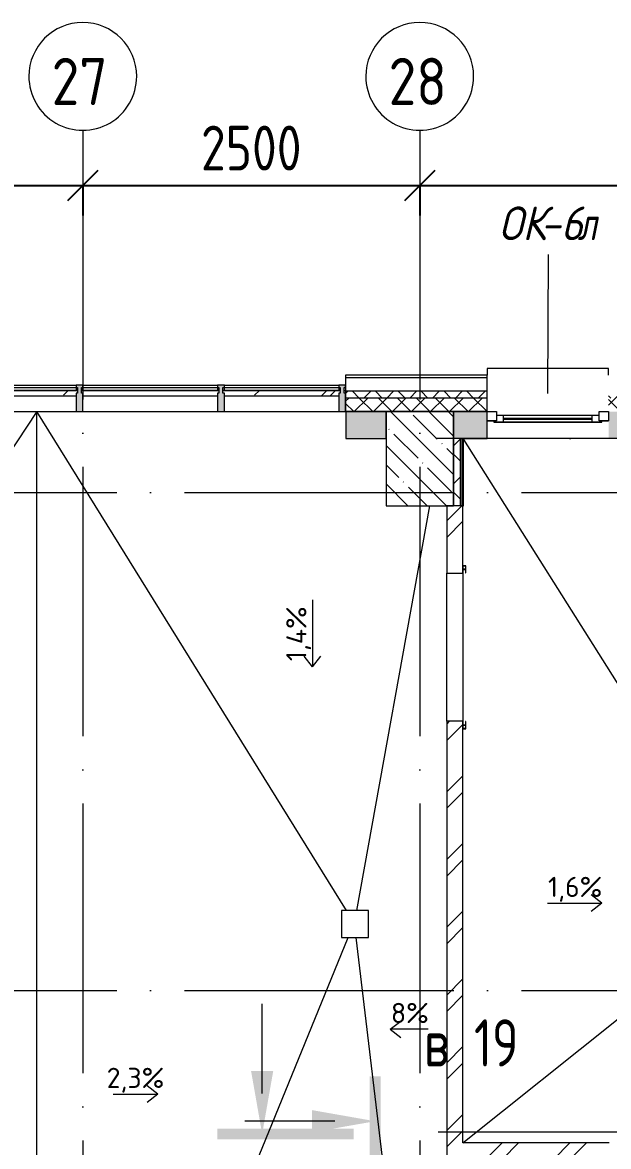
# Model space of a CAD drawing. Header units: millimetres. Extents: x -68946 to 690821, y -552984 to 293768.
# Drawn here: x 108541 to 112888, y 53518 to 61864 of the extents above; entities that cross this region are included whole.
import ezdxf

# ---------------------------------------------------------------- set-up
doc = ezdxf.new("R2010")
doc.units = ezdxf.units.MM
doc.linetypes.add('ADSK_Линия сетки', pattern=[2500, 2000, -250, 0, -250])
doc.linetypes.add('ADSK_Скрыто', pattern=[600, 300, -300])
doc.layers.get('Defpoints').update_dxf_attribs({"color": 250})
for name, color, linetype, lineweight in [('A-____-____-DIMS', 250, 'Continuous', 9), ('A-FLOR-____-OTLN', 250, 'Continuous', 9), ('A-GENM-____-MCUT', 250, 'Continuous', 25), ('A-GENM-____-OTLN', 250, 'Continuous', 9), ('A-GLAZ-____-IDEN', 250, 'Continuous', 9), ('A-GLAZ-____-MCUT', 250, 'Continuous', 9), ('A-GLAZ-____-OTLN', 250, 'Continuous', 5), ('A-GLAZ-CURT-OTLN', 250, 'Continuous', 5), ('A-GLAZ-CWMG-MCUT', 250, 'Continuous', 9), ('A-GLAZ-CWMG-OTLN', 250, 'Continuous', 5), ('A-WALL-____-MCUT', 250, 'Continuous', 13), ('A-WALL-____-PATT', 250, 'Continuous', 13), ('A-WALL-FNSH-MCUT', 250, 'Continuous', 13), ('G-____-____-DIMS', 250, 'Continuous', 9), ('G-____-____-SYMB', 250, 'ADSK_Скрыто', 9), ('I-WALL-____-OTLN', 250, 'Continuous', 9), ('S-COLS-____-MCUT', 250, 'Continuous', 25), ('S-COLS-____-OTLN', 250, 'Continuous', 9), ('S-GRID-____-IDEN', 250, 'Continuous', 9), ('S-GRID-____-OTLN', 250, 'Continuous', 9)]:
    doc.layers.add(name, color=color, linetype=linetype, lineweight=lineweight)
doc.styles.add('GOST Common', font='', dxfattribs={"width": 0.9, "height": 350})
doc.styles.add('GOST Common_2', font='', dxfattribs={"width": 0.8, "height": 350})
doc.styles.add('ISOCPEUR_3', font='isocpeur.ttf', dxfattribs={"height": 250})
doc.styles.add('ISOCPEUR_I', font='isocpeui.ttf', dxfattribs={"width": 0.9, "height": 12.5})
doc.styles.get("Standard").update_dxf_attribs({"font": 'ГОСТ тип А.ttf'})
doc.styles.get('GOST Common').set_extended_font_data('GOST Common')
doc.styles.get('GOST Common_2').set_extended_font_data('GOST Common')
doc.dimstyles.new('А3', dxfattribs={"dimtxt": 333, "dimasz": 222, "dimexe": 222, "dimexo": 111, "dimgap": 111, "dimtad": 1, "dimtoh": 1, "dimdec": 0, "dimrnd": 0.0015, "dimzin": 0, "dimdsep": 46, "dimtxsty": 'Standard', "dimblk": 'OBLIQUE', "dimcen": 0, "dimclrd": 7, "dimclre": 7, "dimclrt": 7, "dimadec": 0, "dimazin": 0, "dimtfac": 1, "dimtdec": 0, "dimtofl": 0, "dimtmove": 0, "dimatfit": 3, "dimfxl": 1, "dimtolj": 1, "dimtzin": 0, "dimarcsym": 0})
pattern_1 = [(45, (12287.9, -0.0006), (-251.4472, 251.4472), []), (45, (12287.9, 381), (-251.4472, 251.4472), [])]

# ---------------------------------------------------------------- blocks, each defined once
blk = doc.blocks.new('Разрез - Номер вида сзади_3_5 мм-32550532-АР1_Кладочный план 1 этажа С2и3')
at = {"layer": 'G-____-____-SYMB', "linetype": 'Continuous'}
for points in [[(9.798, 0.404), (9.798, -0.394), (-0.333, -0.394), (-0.333, 0.404)], [(2.176, -4.675), (3, 0), (3.824, -4.675)]]:
    blk.add_hatch(color=256, dxfattribs=at).paths.add_polyline_path(points)
at = {"layer": 'G-____-____-SYMB', "linetype": 'Continuous', "lineweight": 20}
blk.add_line((3, -3), (3, -9.663), dxfattribs=at)
blk = doc.blocks.new('Разрез - Номер вида спереди_3_5 мм-32550530-АР1_Кладочный план 1 этажа С2и3')
at = {"layer": 'G-____-____-SYMB', "linetype": 'Continuous'}
for points in [[(9.798, 0.404), (9.798, -0.394), (-0.333, -0.394), (-0.333, 0.404)], [(2.176, -4.675), (3, 0), (3.824, -4.675)]]:
    blk.add_hatch(color=256, dxfattribs=at).paths.add_polyline_path(points)
at = {"layer": 'G-____-____-SYMB', "linetype": 'Continuous', "lineweight": 20}
blk.add_line((3, -3), (3, -9.663), dxfattribs=at)
blk = doc.blocks.new('PNS_Панель прямоугольная - Нр_Металл - 40мм-36104023-АР1_Маркировочный план 1 этажа С2и3')
at = {"layer": 'A-GLAZ-____-OTLN'}
blk.add_line((452.5, 0), (462.5, 0), dxfattribs=at)
blk.add_line((452.5, 0), (462.5, 0), dxfattribs=at)
blk = doc.blocks.new('Окно_СКБ_1Ст1 - 120_Окно_СКБ_1Ст_900_ОК6Л-29019242-АР1_Маркировочный план 1 этажа С2и3')
at = {"layer": 'A-GLAZ-____-MCUT'}
for p, q in [((-450, -195), (-450, -125)), ((-450, -125), (-380, -125)), ((-380, -125), (-380, -195)), ((380, -155), (-380, -155)), ((-380, -155), (-380, -195)), ((-330, -205), (-330, -155)), ((330, -205), (330, -155)), ((380, -195), (380, -125)), ((380, -125), (450, -125)), ((380, -195), (380, -155)), ((450, -125), (450, -195)), ((-380, -195), (-450, -195)), ((-380, -195), (-400, -195)), ((-400, -195), (-400, -205)), ((-400, -205), (400, -205)), ((400, -205), (-400, -205)), ((450, -195), (380, -195)), ((400, -195), (380, -195)), ((400, -205), (400, -195))]:
    blk.add_line(p, q, dxfattribs=at)
at = {"layer": 'A-GLAZ-____-MCUT', "lineweight": 5}
for p, q in [((-330, -175), (330, -175)), ((330, -185), (-330, -185))]:
    blk.add_line(p, q, dxfattribs=at)
at = {"layer": 'A-GLAZ-____-OTLN'}
for p, q in [((-450, -195), (-400, -195)), ((400, -195), (450, -195))]:
    blk.add_line(p, q, dxfattribs=at)
blk = doc.blocks.new('WNW_Отлив1 - Отлив_металлический 2-28596055-АР1_Маркировочный план 1 этажа С2и3')
at = {"layer": 'A-GLAZ-____-OTLN'}
for p, q in [((450, 320), (-450, 320)), ((-450, 320), (-450, 270)), ((450, 270), (450, 320))]:
    blk.add_line(p, q, dxfattribs=at)
blk = doc.blocks.new('PNS_Панель прямоугольная2 - Нр_Стекло - 40мм-V103-АР1_Маркировочный план 1 этажа С2и3')
at = {"layer": 'A-GLAZ-____-OTLN'}
h = blk.add_hatch(dxfattribs=at)
h.set_pattern_fill('FP_136', color=256, style=0, pattern_type=2)
h.set_pattern_definition([(45, (-96300.23, -59032), (-282.8427, 282.8427), [200, -600]), (45, (-96500.23, -59132), (-282.8427, 282.8427), [600, -200]), (45, (-96100.23, -59232), (-282.8427, 282.8427), [200, -600])])
h.paths.add_polyline_path([(431.6, -40), (450, -40), (450, -21), (460, -21), (460, 0), (-460, 0), (-460, -21), (-450, -21), (-450, -40), (237.2, -40)])
at = {"layer": 'A-GLAZ-____-MCUT', "lineweight": 5}
for p, q in [((460, 0), (-460, 0)), ((-450, -40), (450, -40))]:
    blk.add_line(p, q, dxfattribs=at)
at = {"layer": 'A-GLAZ-____-OTLN'}
blk.add_line((-460, 0), (460, 0), dxfattribs=at)
blk = doc.blocks.new('PNS_Панель прямоугольная4 - Нр_Металл - 40мм 2-36105338-АР1_Маркировочный план 1 этажа С2и3')
at = {"layer": 'A-GLAZ-____-MCUT', "lineweight": 5}
for p, q in [((510, 0), (-510, 0)), ((-500, -40), (500, -40))]:
    blk.add_line(p, q, dxfattribs=at)
at = {"layer": 'A-GLAZ-____-OTLN'}
blk.add_line((-510, 0), (510, 0), dxfattribs=at)
blk = doc.blocks.new('PNS_Панель прямоугольная2 - Нр_Стекло - 40мм-36105423-АР1_Маркировочный план 1 этажа С2и3')
at = {"layer": 'A-GLAZ-____-OTLN'}
h = blk.add_hatch(dxfattribs=at)
h.set_pattern_fill('FP_137', color=256, style=0, pattern_type=2)
h.set_pattern_definition([(45, (-98275.23, -59032), (-282.8427, 282.8427), [200, -600]), (45, (-98475.23, -59132), (-282.8427, 282.8427), [600, -200]), (45, (-98075.23, -59232), (-282.8427, 282.8427), [200, -600])])
h.paths.add_polyline_path([(-425, -40), (425, -40), (425, -21), (435, -21), (435, 0), (-435, 0), (-435, -21), (-425, -21)])
at = {"layer": 'A-GLAZ-____-MCUT', "lineweight": 5}
for p, q in [((435, 0), (-435, 0)), ((-425, -40), (425, -40))]:
    blk.add_line(p, q, dxfattribs=at)
at = {"layer": 'A-GLAZ-____-OTLN'}
blk.add_line((-435, 0), (435, 0), dxfattribs=at)
blk = doc.blocks.new('Прямоугольный импост - Рядовой 50х195-36105439-АР1_Маркировочный план 1 этажа С2и3')
at = {"layer": 'A-GLAZ-CWMG-OTLN'}
blk.add_hatch(color=50, dxfattribs=at).paths.add_polyline_path([(-50, 157), (0, 157), (-0.1, 21), (-10, 21), (-10, -21), (0, -21), (0, -38), (-50, -38), (-50, -21), (-40, -21), (-40, 21), (-50, 21), (-50, 59.4)])
at = {"layer": 'A-GLAZ-CWMG-MCUT', "lineweight": 5}
for p, q in [((-50, 21), (-50, 157)), ((-50, 157), (0, 157)), ((0, 157), (0, 21)), ((-40, 21), (-50, 21)), ((-40, -21), (-40, 21)), ((-10, 21), (-10, -21)), ((0, 21), (-10, 21)), ((-50, -38), (-50, -21)), ((-50, -21), (-40, -21)), ((0, -38), (-50, -38)), ((-10, -21), (0, -21)), ((0, -21), (0, -38))]:
    blk.add_line(p, q, dxfattribs=at)
blk = doc.blocks.new('Прямоугольный импост - Рядовой 50х195-36104213-АР1_Маркировочный план 1 этажа С2и3')
at = {"layer": 'A-GLAZ-CWMG-OTLN'}
for p, q in [((86050.2, 59170), (86950.2, 59170)), ((86050.2, 59132), (86050.2, 59153)), ((86050.2, 59153), (86950.2, 59153)), ((86950.2, 59153), (86950.2, 59132)), ((86050.2, 58975), (86950.2, 58975))]:
    blk.add_line(p, q, dxfattribs=at)
blk = doc.blocks.new('Прямоугольный импост - Рядовой 50х195-36103047-АР1_Маркировочный план 1 этажа С2и3')
at = {"layer": 'A-GLAZ-CWMG-OTLN'}
for p, q in [((85000.2, 59170), (86000.2, 59170)), ((85000.2, 59132), (85000.2, 59153)), ((85000.2, 59153), (86000.2, 59153)), ((86000.2, 59153), (86000.2, 59132)), ((85000.2, 58975), (86000.2, 58975))]:
    blk.add_line(p, q, dxfattribs=at)
blk = doc.blocks.new('Прямоугольный импост - Рядовой 50х195-V106-АР1_Маркировочный план 1 этажа С2и3')
at = {"layer": 'A-GLAZ-CWMG-OTLN'}
for p, q in [((97750.2, 59170), (98600.2, 59170)), ((97750.2, 59132), (97750.2, 59153)), ((97750.2, 59153), (98600.2, 59153)), ((98600.2, 59153), (98600.2, 59132)), ((97750.2, 58975), (98600.2, 58975))]:
    blk.add_line(p, q, dxfattribs=at)
blk = doc.blocks.new('Прямоугольный импост - Рядовой 50х195-36105257-АР1_Маркировочный план 1 этажа С2и3')
at = {"layer": 'A-GLAZ-CWMG-OTLN'}
blk.add_hatch(color=50, dxfattribs=at).paths.add_polyline_path([(0, 157), (25, 157), (25, 21), (15, 21), (15, -21), (25, -21), (25, -38), (-25, -38), (-25, -21), (-15, -21), (-15, 21), (-25, 21), (-25, 157), (-15, 157)])
at = {"layer": 'A-GLAZ-CWMG-MCUT', "lineweight": 5}
for p, q in [((-25, 21), (-25, 157)), ((-25, 157), (25, 157)), ((25, 157), (25, 21)), ((-15, 21), (-25, 21)), ((-15, -21), (-15, 21)), ((15, 21), (15, -21)), ((25, 21), (15, 21)), ((-25, -38), (-25, -21)), ((-25, -21), (-15, -21)), ((25, -38), (-25, -38)), ((15, -21), (25, -21)), ((25, -21), (25, -38))]:
    blk.add_line(p, q, dxfattribs=at)
blk = doc.blocks.new('ALT_Roller_Shutter_9mm - AER44m_S _Security_-V142-АР1_Маркировочный план 1 этажа С2и3')
at = {"layer": 'A-GENM-____-MCUT', "lineweight": 5}
for p, q in [((-427.5, 82), (-480.5, 82)), ((-480.5, 82), (-480.5, 60)), ((-480.5, 60), (-427.5, 60)), ((-478.5, 62), (-478.5, 80)), ((-478.5, 80), (-454.5, 80)), ((-454.5, 62), (-478.5, 62)), ((-454.5, 80), (-454.5, 62)), ((-452.5, 62), (-452.5, 80)), ((-452.5, 80), (-427.5, 80)), ((-427.5, 62), (-452.5, 62)), ((-427.5, 80), (-427.5, 82)), ((-427.5, 60), (-427.5, 62)), ((730.5, 82), (677.5, 82)), ((677.5, 82), (677.5, 80)), ((677.5, 80), (702.5, 80)), ((702.5, 62), (677.5, 62)), ((677.5, 62), (677.5, 60)), ((677.5, 60), (730.5, 60)), ((702.5, 80), (702.5, 62)), ((704.5, 62), (704.5, 80)), ((704.5, 80), (728.5, 80)), ((728.5, 62), (704.5, 62)), ((728.5, 80), (728.5, 62)), ((730.5, 60), (730.5, 82))]:
    blk.add_line(p, q, dxfattribs=at)
blk = doc.blocks.new('Ось сетки - Круг_Ø8 мм-39983606-АР1_Маркировочный план 1 этажа С2и3')
at = {"layer": 'S-GRID-____-IDEN'}
for start, end in [(360, 180), (180, 360)]:
    blk.add_arc((0, 0), 4, start, end, dxfattribs=at)
blk = doc.blocks.new('_Oblique')
at = {"color": 0, "linetype": 'ByBlock', "lineweight": -2}
blk.add_line((-0.5, -0.5), (0.5, 0.5), dxfattribs=at)
blk = doc.blocks.new('*D2602')
at = {"layer": 'A-____-____-DIMS', "color": 7, "lineweight": -2, "transparency": 16777216}
for p, q in [((105687.9, 60653.7), (108987.9, 60653.7)), ((105687.9, 60642.7), (105687.9, 60431.7)), ((108987.9, 60642.7), (108987.9, 60431.7))]:
    blk.add_line(p, q, dxfattribs=at)
at = {"layer": 'Defpoints', "color": 0, "lineweight": 30, "transparency": 16777216}
for p in [(105687.9, 60753.7), (108987.9, 60753.7), (108987.9, 60653.7)]:
    blk.add_point(p, dxfattribs=at)
at = {"layer": 'A-____-____-DIMS', "color": 7, "lineweight": -2, "transparency": 16777216, "xscale": 222, "yscale": 222, "zscale": 222, "rotation": 180}
blk.add_blockref('_Oblique', (105687.9, 60653.7), dxfattribs=at)
at = {"layer": 'A-____-____-DIMS', "color": 7, "lineweight": -2, "transparency": 16777216, "xscale": 222, "yscale": 222, "zscale": 222}
blk.add_blockref('_Oblique', (108987.9, 60653.7), dxfattribs=at)
at = {"layer": 'A-____-____-DIMS', "color": 7, "transparency": 16777216, "insert": (107337.9, 60931.2), "char_height": 333, "width": 2.483, "attachment_point": 5}
blk.add_mtext('\\A1;3300', dxfattribs=at)
blk = doc.blocks.new('*D2603')
at = {"layer": 'A-____-____-DIMS', "color": 7, "lineweight": -2, "transparency": 16777216}
for p, q in [((108987.9, 60653.7), (111487.9, 60653.7)), ((108987.9, 60642.7), (108987.9, 60431.7)), ((111487.9, 60642.7), (111487.9, 60431.7))]:
    blk.add_line(p, q, dxfattribs=at)
at = {"layer": 'Defpoints', "color": 0, "lineweight": 30, "transparency": 16777216}
for p in [(108987.9, 60753.7), (111487.9, 60753.7), (111487.9, 60653.7)]:
    blk.add_point(p, dxfattribs=at)
at = {"layer": 'A-____-____-DIMS', "color": 7, "lineweight": -2, "transparency": 16777216, "xscale": 222, "yscale": 222, "zscale": 222, "rotation": 180}
blk.add_blockref('_Oblique', (108987.9, 60653.7), dxfattribs=at)
at = {"layer": 'A-____-____-DIMS', "color": 7, "lineweight": -2, "transparency": 16777216, "xscale": 222, "yscale": 222, "zscale": 222}
blk.add_blockref('_Oblique', (111487.9, 60653.7), dxfattribs=at)
at = {"layer": 'A-____-____-DIMS', "color": 7, "transparency": 16777216, "insert": (110237.9, 60931.2), "char_height": 333, "width": 2.483, "attachment_point": 5}
blk.add_mtext('\\A1;2500', dxfattribs=at)
blk = doc.blocks.new('*D2604')
at = {"layer": 'A-____-____-DIMS', "color": 7, "lineweight": -2, "transparency": 16777216}
for p, q in [((111487.9, 60653.7), (117187.9, 60653.7)), ((111487.9, 60642.7), (111487.9, 60431.7)), ((117187.9, 60642.7), (117187.9, 60431.7))]:
    blk.add_line(p, q, dxfattribs=at)
at = {"layer": 'Defpoints', "color": 0, "lineweight": 30, "transparency": 16777216}
for p in [(111487.9, 60753.7), (117187.9, 60753.7), (117187.9, 60653.7)]:
    blk.add_point(p, dxfattribs=at)
at = {"layer": 'A-____-____-DIMS', "color": 7, "lineweight": -2, "transparency": 16777216, "xscale": 222, "yscale": 222, "zscale": 222, "rotation": 180}
blk.add_blockref('_Oblique', (111487.9, 60653.7), dxfattribs=at)
at = {"layer": 'A-____-____-DIMS', "color": 7, "lineweight": -2, "transparency": 16777216, "xscale": 222, "yscale": 222, "zscale": 222}
blk.add_blockref('_Oblique', (117187.9, 60653.7), dxfattribs=at)
at = {"layer": 'A-____-____-DIMS', "color": 7, "transparency": 16777216, "insert": (114337.9, 60931.2), "char_height": 333, "width": 2.483, "attachment_point": 5}
blk.add_mtext('\\A1;5700', dxfattribs=at)

msp = doc.modelspace()

# ---------------------------------------------------------------- hatches: boundary and pattern name
at = {"layer": 'A-WALL-____-PATT', "lineweight": 15, "true_color": 0x000000}
h = msp.add_hatch(dxfattribs=at)
h.set_pattern_fill('FP_53', color=18, style=0, pattern_type=2)
h.set_pattern_definition([(135, (12287.91, -0.0006), (-84.85281, -84.85281), []), (225, (12287.91, -0.0006), (84.85281, -84.85281), [])])
h.paths.add_polyline_path([(121487.9597, 59075), (121487.9597, 59125), (120687.9964, 59125), (120687.9964, 59075), (121412.9378, 59075)])
h.paths.add_polyline_path([(118737.9144, 59075), (119787.9964, 59075), (119787.9964, 59125), (118737.9144, 59125)])
h.paths.add_polyline_path([(113938.3643, 59075), (113938.3643, 59125), (112888.3643, 59125), (112888.3643, 59075), (113582.3109, 59075)])
h.paths.add_polyline_path([(116788.3643, 59075), (117837.9144, 59075), (117837.9144, 59125), (116788.3643, 59125)])
h.paths.add_polyline_path([(114838.3643, 59075), (115888.3643, 59075), (115888.3643, 59125), (114838.3643, 59125), (114838.3643, 59075.7731)])
h.paths.add_polyline_path([(111988.3643, 59075), (111988.3643, 59125), (110938.1391, 59125), (110938.1391, 59075), (111807.9138, 59075)])
h.paths.add_polyline_path([(91588.9094, 59075), (94438.1391, 59075), (94438.1391, 59125), (89787.9138, 59125), (89787.9138, 59075), (90735.5203, 59075)])
h = msp.add_hatch(dxfattribs=at)
h.set_pattern_fill('FP_52', color=18, style=0, pattern_type=2)
h.set_pattern_definition([(45, (12287.91, -0.0006), (-70.71068, 70.71068), []), (135, (12287.91, -0.0006), (-70.71068, -70.71068), [])])
h.paths.add_polyline_path([(116788.3643, 58975), (117837.9144, 58975), (117837.9144, 59075), (116788.3643, 59075)])
h.paths.add_polyline_path([(120987.8919, 58975), (121387.9597, 58975.0339), (121387.8919, 59075), (120687.9964, 59075), (120687.9964, 58975), (120808.5414, 58975)])
h.paths.add_polyline_path([(111239.8528, 58975), (111988.3643, 58975), (111988.3643, 59075), (110938.1391, 59075), (110938.3643, 58975), (111237.8919, 58975)])
h.paths.add_polyline_path([(89887.9138, 58975), (94438.1391, 58975), (94438.1391, 59075), (89887.9138, 59075), (89887.9138, 58976.591)])
h.paths.add_polyline_path([(119441.5859, 58975), (119787.9964, 58975), (119787.9964, 59075), (118737.9144, 59075), (118737.9144, 58975), (119145.9964, 58975)])
h.paths.add_polyline_path([(115888.3643, 58975), (115888.3643, 59075), (114838.3643, 59075), (114838.3643, 58975), (115340.7193, 58975)])
h.paths.add_polyline_path([(113582.3109, 58975), (113938.3643, 58975), (113938.3643, 59075), (112888.3643, 59075), (112888.3643, 58975)])
h = msp.add_hatch(dxfattribs=at)
h.set_pattern_fill('FP_3', color=18, style=0, pattern_type=2)
h.set_pattern_definition([(50, (12287.9, -0.0006), (364.3679, -31.8783), [38.1, -419.1]), (355, (12287.9, -0.0006), (-70.4859, 382.1133), [30.48, -335.28]), (100.451, (12318.28, -2.66), (293.885, 350.2334), [32.38, -356.18]), (46.184, (12287.9, 101.6), (542.1585, -84.0858), [57.15, -628.65]), (96.636, (12333.1, 94.6), (474.805, 494.8554), [48.57, -534.27]), (351.184, (12287.9, 101.6), (474.8102, 494.85), [45.72, -502.92]), (21, (12338.7, 76.2), (303.2285, -204.53046), [38.1, -419.1]), (326, (12338.7, 76.2), (123.6039, 368.376), [30.48, -335.28]), (71.451, (12364, 59.16), (426.8341, 163.8427), [32.38, -356.18]), (37.5, (12287.91, -0.0006), (6.17665, 169.11015), [16.764, -314.452, 16.764, -323.596, -336.55]), (37.5, (12287.91, -0.0006), (6.17665, 169.11015), [-671.576, 16.764, -319.786]), (7.5, (12287.91, -0.0006), (133.63888, 200.3615), [16.764, -177.292, 16.764, -306.832, -128.27]), (7.5, (12287.91, -0.0006), (133.63888, 200.3615), [-517.652, 16.764, -111.506]), (327.5, (12174.63, -0.0006), (271.18182, -11.45836), [16.764, -110.236, 16.764, -379.476, -525.78]), (327.5, (12174.63, -0.0006), (271.18182, -11.45836), [-523.24, 16.764, -509.016]), (317.5, (12123.83, -0.0006), (296.2585, 50.85285), [16.764, -148.336, 16.764, -246.38, -373.38]), (317.5, (12123.83, -0.0006), (296.2585, 50.85285), [-428.244, 16.764, -356.616])])
h.paths.add_polyline_path([(111237.8919, 58775), (111237.8919, 58975), (110938.3643, 58975), (110938.3643, 58775)])
h.paths.add_polyline_path([(119710.8396, 58775), (119787.9964, 58775), (119787.9964, 58975), (118737.9144, 58975), (118737.9144, 58775), (119620.8396, 58775)])
h.paths.add_polyline_path([(120687.9964, 58775), (120987.8919, 58775), (120987.8919, 58975), (120687.9964, 58975), (120687.9964, 58877.4093)])
h.paths.add_polyline_path([(111812.8919, 58775), (111988.3643, 58775), (111988.3643, 58975), (111737.8919, 58975), (111737.8919, 58775), (111807.9138, 58775)])
h.paths.add_polyline_path([(113938.3643, 58775), (113938.3643, 58975), (112888.3643, 58975), (112888.3643, 58775), (113582.3109, 58775)])
h.paths.add_polyline_path([(115225.9964, 58775), (115888.3643, 58775), (115888.3643, 58975), (114838.3643, 58975), (114838.3643, 58775), (115107.9138, 58775)])
h.paths.add_polyline_path([(116788.3643, 58775), (117037.8919, 58775), (117037.8919, 58975), (116788.3643, 58975), (116788.3643, 58785.9221)])
h.paths.add_polyline_path([(117537.8919, 58775), (117837.9144, 58775), (117837.9144, 58975), (117537.8919, 58975), (117537.8919, 58816.5669)])
h = msp.add_hatch(dxfattribs=at)
h.set_pattern_fill('FP_83', color=18, style=0, pattern_type=2)
h.set_pattern_definition([(45, (12287.91, -0.0006), (-141.42136, 141.42136), []), (135, (12287.91, -0.0006), (-141.42136, -141.42136), [])])
h.paths.add_polyline_path([(111787.8919, 58275), (111787.8919, 58775), (111737.8919, 58775), (111737.8919, 58275)])
h = msp.add_hatch(dxfattribs=at)
h.set_pattern_fill('FP_4', color=18, style=0, pattern_type=2)
h.set_pattern_definition(pattern_1)
h.paths.add_polyline_path([(111807.8919, 51875), (111807.8919, 52129.9994), (111687.8919, 52129.9994), (111687.8919, 51875)])
h.paths.add_polyline_path([(111807.8919, 53229.9994), (111807.8919, 56675), (111687.8919, 56675), (111687.8919, 53229.9994)])
h.paths.add_polyline_path([(111687.8919, 57775), (111807.8919, 57775), (111807.8919, 58275), (111687.8919, 58275)])
h = msp.add_hatch(dxfattribs=at)
h.set_pattern_fill('FP_4', color=18, style=0, pattern_type=2)
h.set_pattern_definition(pattern_1)
h.paths.add_polyline_path([(123132.4448, 53425), (124629.9144, 53425), (124629.9144, 53545), (123064.6333, 53545), (123064.6333, 53425), (123094.6333, 53425)])
h.paths.add_polyline_path([(114753.3924, 53425), (116547.2934, 53425), (116547.2934, 53545), (114023.1438, 53545), (114023.1438, 53425), (114567.639, 53425)])
h.paths.add_polyline_path([(112923.1438, 53425), (112923.1438, 53545), (111807.8926, 53544.9832), (111807.9138, 53425), (112893.1438, 53425)])
h.paths.add_polyline_path([(117849.8362, 53425), (119220.9964, 53425), (119220.9964, 53545), (117647.2934, 53545), (117647.2934, 53425), (117787.8193, 53425)])
h.paths.add_polyline_path([(120350.9964, 53425), (121964.6333, 53425), (121964.6333, 53545), (120320.9964, 53545), (120320.9964, 53425), (120349.7178, 53425)])
h.paths.add_polyline_path([(125759.9144, 53425), (126629.9138, 53425), (126629.9138, 53545), (125729.9144, 53545), (125729.9144, 53425)])
h.paths.add_polyline_path([(130447.9134, 53425), (130447.9134, 53545), (130162.9138, 53545), (130162.9138, 53425), (130377.2299, 53425)])
h.paths.add_polyline_path([(128377.9138, 53425), (129062.9138, 53425), (129062.9138, 53545), (127729.9138, 53545), (127729.9138, 53425), (128318.092, 53425)])
at = {"layer": 'S-COLS-____-OTLN', "lineweight": 5, "true_color": 0x000000}
h = msp.add_hatch(dxfattribs=at)
h.set_pattern_fill('FP_1', color=18, style=0, pattern_type=2)
h.set_pattern_definition([(135, (12287.91, -0.0006), (-142.5612, -142.5612), []), (135, (12430.48, -0.0006), (-142.5612, -142.5612), [252.016, -50.403, 3.353, -47.05])])
h.paths.add_polyline_path([(111687.8919, 58275), (111737.8919, 58275), (111737.8919, 58975), (111237.8919, 58975), (111237.8919, 58275), (111561.2636, 58275)])

# ---------------------------------------------------------------- linework, layer by layer
at = {"layer": 'A-FLOR-____-OTLN', "color": 18, "true_color": 0x000000}
for p, q in [((108647.8919, 58975), (105976.7266, 54941.3982)), ((108647.8919, 49414.9994), (108647.8919, 58975)), ((110944.014, 55269.1192), (108647.8919, 58975)), ((111812.8919, 58767.0896), (113934.9828, 55395)), ((111561.2636, 58275), (111017.5068, 55269.1192)), ((108647.8919, 49414.9994), (110956.7198, 55069.1192)), ((111013.7971, 55069.1192), (111394.606, 51875)), ((111807.9138, 53545), (112973.1438, 54476.1198))]:
    msp.add_line(p, q, dxfattribs=at)
at = {"layer": 'A-FLOR-____-OTLN', "color": 18, "lineweight": 5, "true_color": 0x000000}
for p, q in [((111108.2226, 55269.1192), (110908.2226, 55269.1192)), ((110908.2226, 55269.1192), (110908.2226, 55069.1192)), ((111108.2226, 55069.1192), (111108.2226, 55269.1192)), ((110908.2226, 55069.1192), (111108.2226, 55069.1192))]:
    msp.add_line(p, q, dxfattribs=at)
at = {"layer": 'A-GLAZ-____-IDEN', "color": 18, "lineweight": 15, "true_color": 0x000000}
msp.add_line((112438.3643, 59110), (112442.8661, 60141.086), dxfattribs=at)
at = {"layer": 'A-WALL-____-MCUT', "color": 18, "lineweight": 15, "true_color": 0x000000}
for p, q in [((110938.1391, 59225), (110938.1391, 59125)), ((111988.3643, 59225), (110938.1391, 59225)), ((111988.3643, 59125), (111988.3643, 59225)), ((110938.1391, 59125), (110938.1391, 59075)), ((111988.3643, 59125), (110938.1391, 59125)), ((111988.3643, 59075), (111988.3643, 59125)), ((110938.1391, 59075), (110938.1391, 58975)), ((111988.3643, 59075), (110938.1391, 59075)), ((111988.3643, 58975), (111988.3643, 59075)), ((110938.1391, 58975), (110938.3643, 58975)), ((110938.3643, 58975), (111237.8919, 58975)), ((110938.3643, 58975), (110938.3643, 58775)), ((111237.8919, 58975), (110938.3643, 58975)), ((111237.8919, 58975), (111737.8919, 58975)), ((111237.8919, 58775), (111237.8919, 58975)), ((111737.8919, 58975), (111988.3643, 58975)), ((111988.3643, 58975), (111737.8919, 58975)), ((111737.8919, 58975), (111737.8919, 58775)), ((111988.3643, 58775), (111988.3643, 58975)), ((110938.3643, 58775), (111237.8919, 58775)), ((111737.8919, 58775), (111737.8919, 58275)), ((111787.8919, 58775), (111737.8919, 58775)), ((111787.8919, 58775), (111988.3643, 58775)), ((111787.8919, 58775), (111787.8919, 58275)), ((111800.3919, 58775), (111800.3919, 58275)), ((111687.8919, 58275), (111687.8919, 57775)), ((111807.8919, 58275), (111687.8919, 58275)), ((111807.8919, 57775), (111807.8919, 58275)), ((111687.8919, 57775), (111807.8919, 57775)), ((111687.8919, 56675), (111687.8919, 53259.9994)), ((111807.8919, 56675), (111687.8919, 56675)), ((111807.8919, 53545), (111807.8919, 56675)), ((112893.1438, 53545), (111807.8919, 53545))]:
    msp.add_line(p, q, dxfattribs=at)
at = {"layer": 'A-WALL-FNSH-MCUT', "lineweight": 15}
for p, q in [((111988.3643, 59245), (110938.1391, 59245)), ((110938.1391, 59245), (110938.1391, 59225)), ((111988.3643, 59225), (111988.3643, 59245)), ((111812.8919, 58275), (111812.8919, 58775)), ((111807.8919, 58275), (111812.8919, 58275))]:
    msp.add_line(p, q, dxfattribs=at)
at = {"layer": 'G-____-____-DIMS', "color": 18, "true_color": 0x000000}
for p, q in [((110693.0342, 57575.6531), (110693.0342, 57079.3004)), ((110693.0342, 57079.3004), (110631.6481, 57159.3004)), ((110693.0342, 57079.3004), (110754.4204, 57159.3004)), ((112839.6664, 55324.4641), (112759.6664, 55385.8503)), ((112436.5159, 55324.4641), (112839.6664, 55324.4641)), ((112839.6664, 55324.4641), (112759.6664, 55263.078)), ((111267.3055, 54388.2174), (111347.3055, 54449.6036)), ((111267.3055, 54388.2174), (111347.3055, 54326.8313)), ((111551.0967, 54388.2174), (111267.3055, 54388.2174)), ((109544.5018, 53906.4331), (109464.5018, 53967.8193)), ((109213.6, 53906.4331), (109544.5018, 53906.4331)), ((109544.5018, 53906.4331), (109464.5018, 53845.047))]:
    msp.add_line(p, q, dxfattribs=at)
at = {"layer": 'I-WALL-____-OTLN', "color": 18, "lineweight": 15, "true_color": 0x000000}
for p, q in [((112888.3643, 58775), (111988.3643, 58775)), ((111687.8919, 56675), (111687.8919, 57775)), ((111807.8919, 57775), (111807.8919, 56675))]:
    msp.add_line(p, q, dxfattribs=at)
at = {"layer": 'S-COLS-____-MCUT', "color": 18, "lineweight": 5, "true_color": 0x000000}
for p, q in [((111737.8919, 58975), (111237.8919, 58975)), ((111237.8919, 58775), (111237.8919, 58275)), ((111737.8919, 58275), (111737.8919, 58775)), ((111237.8919, 58275), (111737.8919, 58275))]:
    msp.add_line(p, q, dxfattribs=at)
at = {"layer": 'S-COLS-____-OTLN', "color": 18, "lineweight": 5, "true_color": 0x000000}
for p, q in [((111237.8919, 58975), (111237.8919, 58775)), ((111737.8919, 58775), (111737.8919, 58975))]:
    msp.add_line(p, q, dxfattribs=at)
at = {"layer": 'S-GRID-____-OTLN', "color": 18, "linetype": 'ADSK_Линия сетки', "true_color": 0x000000}
for p, q in [((108987.9138, 61063.6538), (108987.9138, -2919.5356)), ((111487.9138, 61063.6538), (111487.9138, -2919.5356)), ((167356.8279, 58775), (111607.9138, 58775)), ((77240.3519, 58375), (168626.8279, 58375)), ((77240.3519, 54675), (168626.8279, 54675)), ((168626.8279, 53625), (111607.9138, 53625))]:
    msp.add_line(p, q, dxfattribs=at)

# ---------------------------------------------------------------- block references
at = {"layer": 'A-GENM-____-OTLN', "color": 18, "lineweight": 5, "true_color": 0x000000, "rotation": 270}
msp.add_blockref('ALT_Roller_Shutter_9mm - AER44m_S _Security_-V142-АР1_Маркировочный план 1 этажа С2и3', (111747.8919, 57350), dxfattribs=at)
at = {"layer": 'A-GLAZ-____-MCUT', "color": 18, "lineweight": 5, "true_color": 0x000000}
for name, p in [('PNS_Панель прямоугольная2 - Нр_Стекло - 40мм-V103-АР1_Маркировочный план 1 этажа С2и3', (108488.1391, 59132)), ('PNS_Панель прямоугольная4 - Нр_Металл - 40мм 2-36105338-АР1_Маркировочный план 1 этажа С2и3', (109488.1391, 59132)), ('PNS_Панель прямоугольная2 - Нр_Стекло - 40мм-36105423-АР1_Маркировочный план 1 этажа С2и3', (110463.1391, 59132))]:
    msp.add_blockref(name, p, dxfattribs=at)
at = {"layer": 'A-GLAZ-____-OTLN', "color": 18, "lineweight": 15, "true_color": 0x000000}
msp.add_blockref('WNW_Отлив1 - Отлив_металлический 2-28596055-АР1_Маркировочный план 1 этажа С2и3', (112438.3643, 58975), dxfattribs=at)
at = {"layer": 'A-GLAZ-____-OTLN', "color": 18, "true_color": 0x000000}
msp.add_blockref('Окно_СКБ_1Ст1 - 120_Окно_СКБ_1Ст_900_ОК6Л-29019242-АР1_Маркировочный план 1 этажа С2и3', (112438.3643, 59100), dxfattribs=at)
at = {"layer": 'A-GLAZ-CURT-OTLN', "color": 18, "true_color": 0x000000}
msp.add_blockref('PNS_Панель прямоугольная - Нр_Металл - 40мм-36104023-АР1_Маркировочный план 1 этажа С2и3', (110475.6391, 59132), dxfattribs=at)
at = {"layer": 'A-GLAZ-CWMG-OTLN', "color": 18, "true_color": 0x000000}
for name, p in [('Прямоугольный импост - Рядовой 50х195-36104213-АР1_Маркировочный план 1 этажа С2и3', (21987.9138, -0.0006)), ('Прямоугольный импост - Рядовой 50х195-36103047-АР1_Маркировочный план 1 этажа С2и3', (23987.9138, -0.0006)), ('Прямоугольный импост - Рядовой 50х195-V106-АР1_Маркировочный план 1 этажа С2и3', (12287.9138, -0.0006))]:
    msp.add_blockref(name, p, dxfattribs=at)
at = {"layer": 'A-GLAZ-CWMG-OTLN', "color": 18, "true_color": 0x000000, "extrusion": (0, 0, -1), "rotation": 180}
for name, p in [('Прямоугольный импост - Рядовой 50х195-36105257-АР1_Маркировочный план 1 этажа С2и3', (-108963.1391, 59132)), ('Прямоугольный импост - Рядовой 50х195-36105257-АР1_Маркировочный план 1 этажа С2и3', (-110013.1391, 59132)), ('Прямоугольный импост - Рядовой 50х195-36105439-АР1_Маркировочный план 1 этажа С2и3', (-110938.1391, 59132))]:
    msp.add_blockref(name, p, dxfattribs=at)
at = {"layer": 'G-____-____-SYMB', "linetype": 'Continuous', "lineweight": 40, "extrusion": (0, 0, -1), "xscale": 99.99999999999993, "yscale": 99.99999999999993, "zscale": 99.99999999999993, "rotation": 180}
msp.add_blockref('Разрез - Номер вида спереди_3_5 мм-32550530-АР1_Кладочный план 1 этажа С2и3', (-110018.7337, 53611.4336), dxfattribs=at)
at = {"layer": 'G-____-____-SYMB', "linetype": 'Continuous', "xscale": 99.99999999999993, "yscale": 99.99999999999993, "zscale": 99.99999999999993, "rotation": 269.9999999999998}
msp.add_blockref('Разрез - Номер вида сзади_3_5 мм-32550532-АР1_Кладочный план 1 этажа С2и3', (111156.7419, 54005.583), dxfattribs=at)
at = {"layer": 'S-GRID-____-IDEN', "color": 18, "true_color": 0x000000, "xscale": 99.99999999999993, "yscale": 99.99999999999993, "zscale": 99.99999999999993, "rotation": 180}
for p in [(108987.9138, 61463.6538), (111487.9138, 61463.6538)]:
    msp.add_blockref('Ось сетки - Круг_Ø8 мм-39983606-АР1_Маркировочный план 1 этажа С2и3', p, dxfattribs=at)

# ---------------------------------------------------------------- texts
at = {"layer": 'A-GLAZ-____-IDEN', "color": 18, "lineweight": 15, "true_color": 0x000000, "char_height": 250, "attachment_point": 1, "style": 'ISOCPEUR_I'}
for s, insert, width in [('ОК', (112073.4069, 60497.4402), 372.784687), ('-6', (112380.985, 60497.4402), 336.70875), ('\\fISOCPEUR|b0|i1|c204|p34|;\\W.75;л', (112658.7975, 60497.4402), 168.354375)]:
    msp.add_mtext(s, dxfattribs=dict(at, insert=insert, width=width))
at = {"layer": 'G-____-____-DIMS', "color": 18, "true_color": 0x000000, "insert": (110497.0659, 57121.3087), "char_height": 150, "width": 494.803255, "attachment_point": 1, "rotation": 90, "line_spacing_factor": 1.149209, "style": 'ISOCPEUR_3'}
msp.add_mtext('1,4%', dxfattribs=at)
at = {"layer": 'G-____-____-DIMS', "color": 18, "true_color": 0x000000, "char_height": 150, "attachment_point": 1, "line_spacing_factor": 1.149209, "style": 'ISOCPEUR_3'}
for s, insert, width in [('1,6%', (112439.393, 55520.4325), 476.8756), ('8%', (111273.9967, 54584.1858), 324.49054), ('2,3%', (109165.4131, 54102.4015), 512.730909)]:
    msp.add_mtext(s, dxfattribs=dict(at, insert=insert, width=width))
at = {"layer": 'G-____-____-SYMB', "linetype": 'Continuous', "char_height": 350, "attachment_point": 1, "style": 'GOST Common_2'}
for s, insert, width in [(' 19', (111720.4256, 54462.1257), 525.907), ('\\fGOST Common|b0|i0|c204|p34|;\\W.8;в', (111519.3423, 54462.1257), 243.713)]:
    msp.add_mtext(s, dxfattribs=dict(at, insert=insert, width=width))
at = {"layer": 'S-GRID-____-IDEN', "color": 18, "true_color": 0x000000, "char_height": 350, "width": 548.35425, "attachment_point": 1, "style": 'GOST Common'}
for s, insert in [('27', (108756.5445, 61600.9329)), ('28', (111256.5445, 61600.9329))]:
    msp.add_mtext(s, dxfattribs=dict(at, insert=insert))

# ---------------------------------------------------------------- dimensions: what is measured, and where the dimension line sits
at = {"layer": 'A-____-____-DIMS', "color": 18, "true_color": 0x000000}
for base, p1, p2, picture, middle in [((108987.9138, 60653.7189), (105687.9138, 60753.7038), (108987.9138, 60753.7038), '*D2602', (107337.9138, 60931.2189)), ((111487.9138, 60653.7189), (108987.9138, 60753.7038), (111487.9138, 60753.7038), '*D2603', (110237.9138, 60931.2189)), ((117187.9138, 60653.7189), (111487.9138, 60753.7038), (117187.9138, 60753.7038), '*D2604', (114337.9138, 60931.2189))]:
    dim = msp.add_linear_dim(base=base, p1=p1, p2=p2, dimstyle='А3', dxfattribs=at)
    dim.commit()
    dim.dimension.update_dxf_attribs({"geometry": picture, "text_midpoint": middle})

doc.saveas('drawing.dxf')
